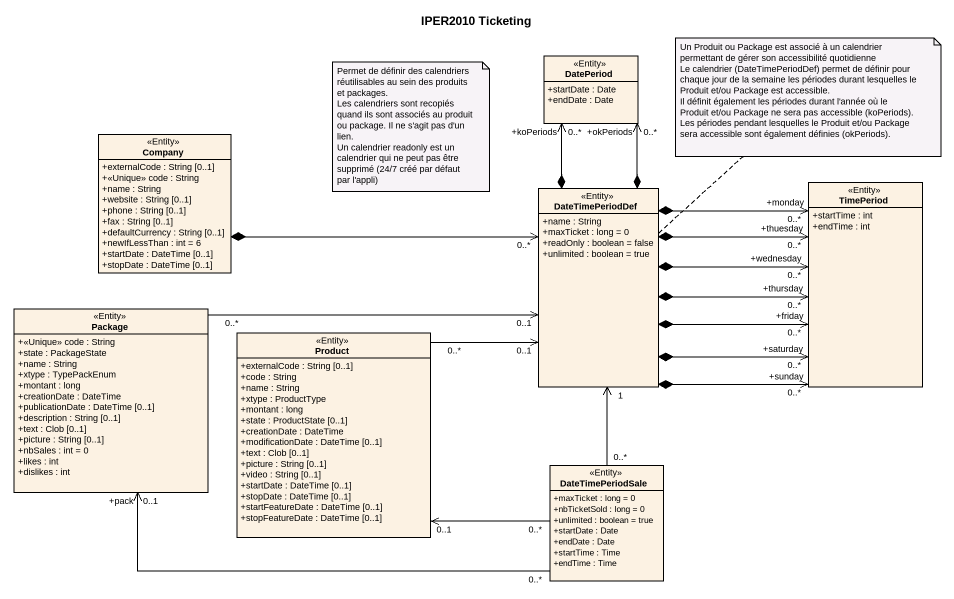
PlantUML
@startuml
title IPER2010 Ticketing
hide circle
hide empty members
skinparam classAttributeIconSize 0
class DatePeriod <<Entity>> {
  +startDate : Date
  +endDate : Date
}
class Company <<Entity>> {
  +externalCode : String [0..1]
  +<<Unique>> code : String
  +name : String
  +website : String [0..1]
  +phone : String [0..1]
  +fax : String [0..1]
  +defaultCurrency : String [0..1]
  +newIfLessThan : int = 6
  +startDate : DateTime [0..1]
  +stopDate : DateTime [0..1]
}
class DateTimePeriodDef <<Entity>> {
  +name : String
  +maxTicket : long = 0
  +readOnly : boolean = false
  +unlimited : boolean = true
}
class TimePeriod <<Entity>> {
  +startTime : int
  +endTime : int
}
class "Package" as Package_ <<Entity>> {
  +<<Unique>> code : String
  +state : PackageState
  +name : String
  +xtype : TypePackEnum
  +montant : long
  +creationDate : DateTime
  +publicationDate : DateTime [0..1]
  +description : String [0..1]
  +text : Clob [0..1]
  +picture : String [0..1]
  +nbSales : int = 0
  +likes : int
  +dislikes : int
}
class Product <<Entity>> {
  +externalCode : String [0..1]
  +code : String
  +name : String
  +xtype : ProductType
  +montant : long
  +state : ProductState [0..1]
  +creationDate : DateTime
  +modificationDate : DateTime [0..1]
  +text : Clob [0..1]
  +picture : String [0..1]
  +video : String [0..1]
  +startDate : DateTime [0..1]
  +stopDate : DateTime [0..1]
  +startFeatureDate : DateTime [0..1]
  +stopFeatureDate : DateTime [0..1]
}
class DateTimePeriodSale <<Entity>> {
  +maxTicket : long = 0
  +nbTicketSold : long = 0
  +unlimited : boolean = true
  +startDate : Date
  +endDate : Date
  +startTime : Time
  +endTime : Time
}
Company *-right-> "0..*" DateTimePeriodDef
DateTimePeriodDef *-up-> "+okPeriods\n0..*" DatePeriod
DateTimePeriodDef *-up-> "+koPeriods\n0..*" DatePeriod
DateTimePeriodDef *-right-> "+monday\n0..*" TimePeriod
DateTimePeriodDef *-right-> "+thuesday\n0..*" TimePeriod
DateTimePeriodDef *-right-> "+wednesday\n0..*" TimePeriod
DateTimePeriodDef *-right-> "+thursday\n0..*" TimePeriod
DateTimePeriodDef *-right-> "+friday\n0..*" TimePeriod
DateTimePeriodDef *-right-> "+saturday\n0..*" TimePeriod
DateTimePeriodDef *-right-> "+sunday\n0..*" TimePeriod
Package_ "0..*" -right-> "0..1" DateTimePeriodDef
Product "0..*" -right-> "0..1" DateTimePeriodDef
DateTimePeriodSale "0..*" -up-> "1" DateTimePeriodDef
DateTimePeriodSale "0..*" -left-> "0..1\n+pack" Package_
DateTimePeriodSale "0..*" -left-> "0..1" Product
note top of DateTimePeriodDef
  Un Produit ou Package est associé à un calendrier permettant de gérer son accessibilité quotidienne
  Le calendrier (DateTimePeriodDef) permet de définir pour chaque jour de la semaine les périodes durant lesquelles le Produit et/ou Package est accessible.
  Il définit également les périodes durant l'année où le Produit et/ou Package ne sera pas accessible (koPeriods).
  Les périodes pendant lesquelles le Produit et/ou Package sera accessible sont également définies (okPeriods).
end note
note as N2
  Permet de définir des calendriers réutilisables au sein des produits et packages.
  Les calendriers sont recopiés quand ils sont associés au produit ou package. Il ne s'agit pas d'un lien.
  Un calendrier readonly est un calendrier qui ne peut pas être supprimé (24/7 créé par défaut par l'appli)
end note
@enduml
